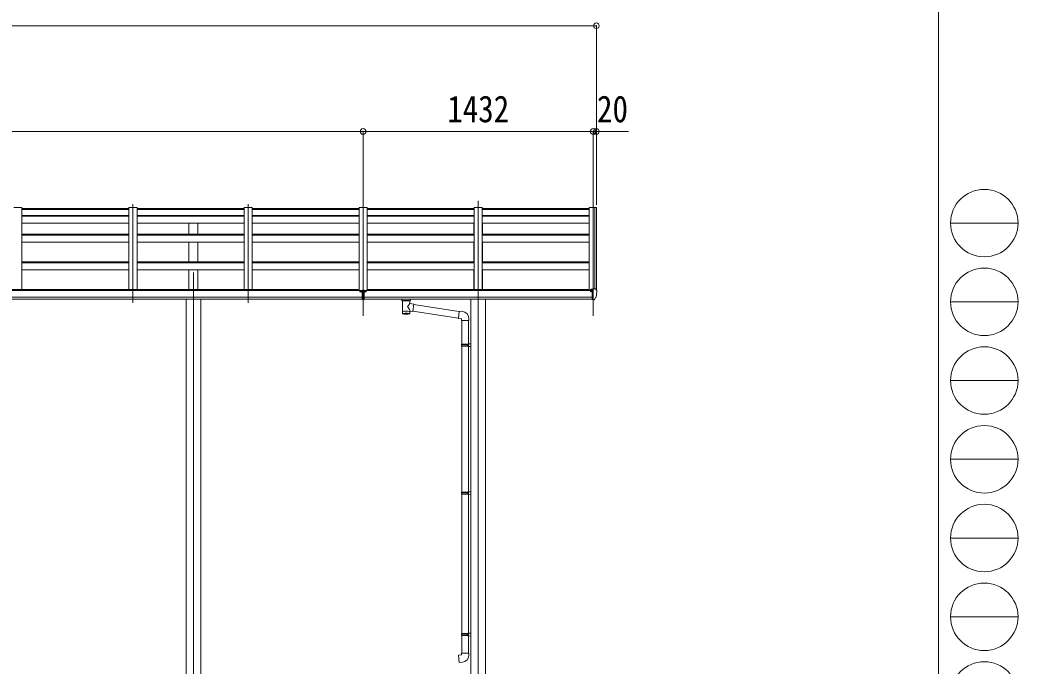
# Model space of a CAD drawing. Units: millimetres at full size. Extents: x -9783 to 9892, y -6828 to 6752.
# Drawn here: x 3680 to 9892, y -4020 to 1 of the extents above; entities that cross this region are included whole.
import ezdxf
from ezdxf.enums import TextEntityAlignment as Align

# ---------------------------------------------------------------- set-up
doc = ezdxf.new("R2010")
doc.units = ezdxf.units.MM
doc.header["$LTSCALE"] = 35
doc.header["$PDMODE"] = 32
doc.header["$PDSIZE"] = 35
for name, color, linetype, lineweight in [('0-1_本体', 4, 'Continuous', 9), ('0-2_部品', 7, 'Continuous', 9), ('0-8_PARTS2', 7, 'Continuous', 9), ('0-A_寸法', 6, 'Continuous', 9), ('F-0_240', 7, 'Continuous', 9)]:
    doc.layers.add(name, color=color, linetype=linetype, lineweight=lineweight)
doc.styles.add('ＭＳ ゴシック', font='')
doc.styles.get('ＭＳ ゴシック').set_extended_font_data('MS Gothic')

msp = doc.modelspace()

# ---------------------------------------------------------------- linework, layer by layer
at = {"layer": '0-1_本体'}
for p, q in [((3692.69, -1165.72), (3642.69, -1165.72)), ((3692.69, -1165.72), (3692.69, -1672.34)), ((4358.69, -1171.8), (3692.69, -1171.8)), ((3692.69, -1178.72), (4358.69, -1178.72)), ((4358.69, -1165.72), (4358.69, -1672.34)), ((4408.69, -1165.72), (4358.69, -1165.72)), ((4408.69, -1165.72), (4408.69, -1672.34)), ((5074.69, -1171.8), (4408.69, -1171.8)), ((4408.69, -1178.72), (5074.69, -1178.72)), ((5074.69, -1165.72), (5074.69, -1672.34)), ((5124.69, -1165.72), (5074.69, -1165.72)), ((5124.69, -1165.72), (5124.69, -1672.34)), ((5790.69, -1171.8), (5124.69, -1171.8)), ((5124.69, -1178.72), (5790.69, -1178.72)), ((5790.69, -1165.72), (5790.69, -1682.74)), ((5840.69, -1165.72), (5790.69, -1165.72)), ((5840.69, -1165.72), (5840.69, -1682.74)), ((6506.69, -1171.8), (5840.69, -1171.8)), ((5840.69, -1178.72), (6506.69, -1178.72)), ((6506.69, -1165.72), (6506.69, -1676.04)), ((6556.69, -1165.72), (6506.69, -1165.72)), ((6556.69, -1165.72), (6556.69, -1676.04)), ((7222.69, -1171.8), (6556.69, -1171.8)), ((6556.69, -1178.72), (7222.69, -1178.72)), ((7222.69, -1165.72), (7222.69, -1682.74)), ((7258.61, -1165.92), (7257.99, -1167.54)), ((7258.69, -1165.8), (7258.69, -1672.56)), ((7266.74, -1166.14), (7258.91, -1165.73)), ((7267.68, -1167.02), (7267.7, -1679.11)), ((3692.69, -1216.51), (4358.69, -1216.51)), ((3692.69, -1219.62), (4358.69, -1219.62)), ((4408.69, -1216.51), (5074.69, -1216.51)), ((4408.69, -1219.62), (5074.69, -1219.62)), ((5124.69, -1216.51), (5790.69, -1216.51)), ((5124.69, -1219.62), (5790.69, -1219.62)), ((5840.69, -1216.51), (6506.69, -1216.51)), ((5840.69, -1219.62), (6506.69, -1219.62)), ((6556.69, -1216.51), (7222.69, -1216.51)), ((6556.69, -1219.62), (7222.69, -1219.62)), ((3692.69, -1264.27), (4358.69, -1264.27)), ((4408.69, -1264.27), (5074.69, -1264.27)), ((4732.19, -1331.18), (4732.19, -1264.27)), ((4787.19, -1331.18), (4787.19, -1264.27)), ((5124.69, -1264.27), (5790.69, -1264.27)), ((5840.69, -1264.27), (6506.69, -1264.27)), ((6504.19, -1331.24), (6504.19, -1264.33)), ((6556.69, -1264.27), (7222.69, -1264.27)), ((6559.19, -1331.24), (6559.19, -1264.33)), ((3692.69, -1332.52), (4358.69, -1332.52)), ((3692.69, -1338.71), (4358.69, -1338.71)), ((4408.69, -1332.52), (5074.69, -1332.52)), ((4408.69, -1338.71), (5074.69, -1338.71)), ((5124.69, -1332.52), (5790.69, -1332.52)), ((5124.69, -1338.71), (5790.69, -1338.71)), ((5840.69, -1332.52), (6506.69, -1332.52)), ((5840.69, -1338.71), (6506.69, -1338.71)), ((6556.69, -1332.52), (7222.69, -1332.52)), ((6556.69, -1338.71), (7222.69, -1338.71)), ((3692.69, -1382.53), (4358.69, -1382.53)), ((4408.69, -1382.53), (5074.69, -1382.53)), ((4732.19, -1504.07), (4732.19, -1382.53)), ((4787.19, -1504.07), (4787.19, -1382.53)), ((5124.69, -1382.53), (5790.69, -1382.53)), ((5840.69, -1382.53), (6506.69, -1382.53)), ((6504.19, -1504.13), (6504.19, -1382.59)), ((6556.69, -1382.53), (7222.69, -1382.53)), ((6559.19, -1504.13), (6559.19, -1382.59)), ((3692.69, -1504.07), (4358.69, -1504.07)), ((3692.69, -1511.07), (4358.69, -1511.07)), ((4408.69, -1504.07), (5074.69, -1504.07)), ((4408.69, -1511.07), (5074.69, -1511.07)), ((5124.69, -1504.07), (5790.69, -1504.07)), ((5124.69, -1511.07), (5790.69, -1511.07)), ((5840.69, -1504.07), (6506.69, -1504.07)), ((5840.69, -1511.07), (6506.69, -1511.07)), ((6556.69, -1504.07), (7222.69, -1504.07)), ((6556.69, -1511.07), (7222.69, -1511.07)), ((3692.69, -1554.62), (4358.69, -1554.62)), ((4408.69, -1554.62), (5074.69, -1554.62)), ((4732.19, -1676.04), (4732.19, -1554.62)), ((4787.19, -1676.04), (4787.19, -1554.62)), ((5124.69, -1554.62), (5790.69, -1554.62)), ((5840.69, -1554.62), (6506.69, -1554.62)), ((6504.19, -1676.1), (6504.19, -1554.68)), ((6556.69, -1554.62), (7222.69, -1554.62)), ((6559.19, -1676.1), (6559.19, -1554.68)), ((5785.69, -1676.04), (833.69, -1676.04)), ((5785.69, -1682.74), (5785.69, -1676.04)), ((5845.69, -1682.74), (5845.69, -1676.04)), ((7217.69, -1676.04), (5845.69, -1676.04)), ((7217.69, -1682.74), (7217.69, -1676.04)), ((5809.19, -1682.74), (810.19, -1682.74)), ((810.19, -1723.97), (5809.19, -1723.97)), ((5809.19, -1735.81), (810.19, -1735.74)), ((4714.49, -1735.9), (4714.49, -4591.97)), ((4804.89, -1735.9), (4804.89, -4591.97)), ((7241.19, -1682.74), (5822.19, -1682.74)), ((5822.19, -1723.97), (7241.19, -1723.97)), ((7241.19, -1735.81), (5822.19, -1735.8)), ((6486.49, -1735.96), (6486.49, -4592.03)), ((6576.89, -1735.96), (6576.89, -4592.03))]:
    msp.add_line(p, q, dxfattribs=at)
msp.add_lwpolyline([(7257.99, -1672.56), (7257.99, -1165.72), (7222.69, -1165.72)], dxfattribs=at)
msp.add_circle((7233.72, -1687.48), 3, dxfattribs=at)
for centre, radius, start, end in [((7258.89, -1166.03), 0.301, 87.13321, 158.93673), ((7266.69, -1167.14), 1, 6.67014, 87)]:
    msp.add_arc(centre, radius, start, end, dxfattribs=at)
at = {"layer": '0-2_部品'}
for p, q in [((7235.69, -1677.31), (7235.69, -1675.41)), ((7236.52, -1675), (7246.19, -1674.28)), ((7246.19, -1673.5), (7247.69, -1673.5)), ((7246.19, -1673.5), (7246.19, -1679.67)), ((7247.69, -1741.08), (7247.69, -1672.58)), ((7262.78, -1673.15), (7266.85, -1678.96)), ((5801.22, -1688.08), (5801.22, -1689.73)), ((5801.22, -1688.98), (5802.22, -1688.98)), ((5802.22, -1689.73), (5802.22, -1688.08)), ((5803.22, -1688.83), (5804.22, -1688.83)), ((5809.19, -1680.4), (5809.19, -1739.26)), ((5809.19, -1726.1), (5822.19, -1726.1)), ((5828.16, -1688.83), (5827.16, -1688.83)), ((5829.16, -1688.08), (5829.16, -1689.73)), ((5829.16, -1688.98), (5830.16, -1688.98)), ((5830.16, -1689.73), (5830.16, -1688.08)), ((6056.19, -1742.15), (6056.19, -1736.03)), ((6110.19, -1742.15), (6110.19, -1736.03)), ((7231.19, -1678.43), (7231.19, -1682.76)), ((7246.19, -1677.27), (7232.19, -1677.33)), ((7236.19, -1687.5), (7235.89, -1687.5)), ((7236.72, -1687.5), (7236.19, -1687.5)), ((7241.19, -1682.32), (7247.69, -1681.92)), ((7241.19, -1737.88), (7246.69, -1737.88)), ((7247.19, -1738.88), (7246.69, -1737.88)), ((7247.69, -1738.88), (7247.19, -1738.88)), ((7255.31, -1739.27), (7265.06, -1723.89)), ((7269.69, -1681.95), (7269.69, -1682.58)), ((6060.29, -1746.65), (6060.27, -1826.94)), ((6106.09, -1764.22), (6106.09, -1746.64)), ((6131.31, -1768.13), (6106.09, -1764.21)), ((6131.31, -1768.13), (6124.29, -1813.39)), ((6412.42, -1813.8), (6131, -1770.14)), ((7249.19, -1740.99), (7247.69, -1741.08)), ((7249.19, -1740.99), (7252.9, -1740.76)), ((6106.11, -1826.94), (6106.09, -1810.31)), ((6106.09, -1810.56), (6124.29, -1813.39)), ((6408.75, -1855.73), (6124.56, -1811.65)), ((6433.41, -1813.86), (6412.58, -1812.04)), ((6474.49, -1869.61), (6474.49, -1858.69)), ((6428.49, -1869.61), (6474.49, -1869.61)), ((6430.49, -1869.61), (6430.49, -2016.49)), ((6472.49, -1869.61), (6472.49, -2013.93)), ((6428.49, -2018.49), (6429.49, -2016.49)), ((6428.49, -2018.49), (6472.49, -2018.49)), ((6428.49, -2018.49), (6428.49, -2026.49)), ((6428.49, -2026.49), (6472.49, -2026.49)), ((6428.49, -2026.49), (6429.49, -2028.49)), ((6429.49, -2016.49), (6472.49, -2016.49)), ((6429.49, -2028.49), (6472.49, -2028.49)), ((6430.49, -2028.49), (6430.49, -2938.47)), ((6468.01, -2018.49), (6467.58, -2016.49)), ((6470.49, -2013.99), (6486.49, -2013.52)), ((6470.49, -2015.99), (6470.49, -2013.99)), ((6470.49, -2015.99), (6472.49, -2015.99)), ((6470.49, -2030.99), (6470.49, -2028.99)), ((6470.49, -2030.99), (6486.49, -2031.46)), ((6472.49, -2031.05), (6472.49, -2935.91)), ((6486.49, -2013.52), (6486.49, -2031.46)), ((6428.49, -2940.47), (6429.49, -2938.47)), ((6428.49, -2940.47), (6472.49, -2940.47)), ((6428.49, -2940.47), (6428.49, -2948.47)), ((6428.49, -2948.47), (6472.49, -2948.47)), ((6428.49, -2948.47), (6429.49, -2950.47)), ((6429.49, -2938.47), (6472.49, -2938.47)), ((6429.49, -2950.47), (6472.49, -2950.47)), ((6430.49, -2950.47), (6430.49, -3817.84)), ((6468.01, -2940.47), (6467.58, -2938.47)), ((6470.49, -2935.97), (6486.49, -2935.5)), ((6470.49, -2937.97), (6470.49, -2935.97)), ((6470.49, -2937.97), (6472.49, -2937.97)), ((6470.49, -2952.97), (6470.49, -2950.97)), ((6470.49, -2952.97), (6486.49, -2953.44)), ((6472.49, -2953.03), (6472.49, -3815.28)), ((6486.49, -2935.5), (6486.49, -2953.44)), ((6428.49, -3819.84), (6429.49, -3817.84)), ((6428.49, -3819.84), (6472.49, -3819.84)), ((6428.49, -3819.84), (6428.49, -3827.84)), ((6428.49, -3827.84), (6472.49, -3827.84)), ((6428.49, -3827.84), (6429.49, -3829.84)), ((6429.49, -3817.84), (6472.49, -3817.84)), ((6429.49, -3829.84), (6472.49, -3829.84)), ((6430.49, -3829.84), (6430.49, -3939.84)), ((6468.01, -3819.84), (6467.58, -3817.84)), ((6470.49, -3815.34), (6486.49, -3814.87)), ((6470.49, -3817.34), (6470.49, -3815.34)), ((6470.49, -3817.34), (6472.49, -3817.34)), ((6470.49, -3832.34), (6470.49, -3830.34)), ((6470.49, -3832.34), (6486.49, -3832.81)), ((6472.49, -3832.4), (6472.49, -3939.84)), ((6486.49, -3814.87), (6486.49, -3832.81)), ((6428.49, -3939.84), (6474.49, -3939.84)), ((6428.49, -3949.84), (6428.49, -3939.84)), ((6474.49, -3939.84), (6474.49, -3950.76))]:
    msp.add_line(p, q, dxfattribs=at)
for points in [[(7236.52, -1675), (7236.35, -1675.02), (7236.19, -1675.05), (7236.05, -1675.09), (7235.92, -1675.14), (7235.82, -1675.2), (7235.75, -1675.27), (7235.71, -1675.34), (7235.69, -1675.41)], [(7247.69, -1672.58), (7259.69, -1672.58), (7262.02, -1672.73)], [(5800.22, -1687.93), (5799.22, -1687.93), (5799.22, -1688.83), (5800.22, -1688.83)], [(5802.22, -1687.03), (5802.22, -1686.13), (5801.22, -1686.13), (5801.22, -1687.03)], [(5801.22, -1689.73), (5801.22, -1690.63), (5802.22, -1690.63), (5802.22, -1689.73)], [(5804.22, -1688.83), (5804.22, -1687.93), (5803.22, -1687.93)], [(5809.19, -1680.4), (5822.19, -1680.4), (5822.19, -1739.26), (5809.19, -1739.26)], [(5827.16, -1688.83), (5827.16, -1687.93), (5828.16, -1687.93)], [(5829.16, -1687.03), (5829.16, -1686.13), (5830.16, -1686.13), (5830.16, -1687.03)], [(5830.16, -1689.73), (5830.16, -1690.63), (5829.16, -1690.63), (5829.16, -1689.73)], [(5831.16, -1687.93), (5832.16, -1687.93), (5832.16, -1688.83), (5831.16, -1688.83)], [(6056.23, -1742.2), (6056.2, -1741.85), (6056.45, -1740.89), (6056.97, -1740.01), (6057.77, -1739.17), (6058.89, -1738.37), (6060.29, -1737.65)], [(6106.09, -1737.66), (6106.32, -1737.75), (6107.68, -1738.49), (6108.79, -1739.33), (6109.55, -1740.2), (6110.01, -1741.1), (6110.18, -1741.99)], [(7231.19, -1685.88), (7231.19, -1687.5), (7230.72, -1687.5)], [(7235.89, -1686.31), (7235.89, -1687.5), (7231.19, -1687.5)], [(7241.19, -1737.88), (7241.19, -1679.67), (7246.19, -1679.67)], [(7247.69, -1727.19), (7244.53, -1726.79), (7241.19, -1726.36)], [(6056.23, -1742.09), (6056.2, -1742.45), (6056.45, -1743.4), (6056.97, -1744.29), (6057.77, -1745.13), (6058.89, -1745.92), (6060.29, -1746.65)], [(6106.09, -1746.64), (6106.32, -1746.54), (6107.68, -1745.81), (6108.79, -1744.96), (6109.55, -1744.09), (6110.01, -1743.19), (6110.18, -1742.31)], [(6412.58, -1812.04), (6408.57, -1857.86), (6428.49, -1859.61), (6428.49, -1869.61)], [(6468.01, -2018.49), (6468.01, -2026.49), (6467.58, -2028.49)], [(6470.49, -2028.99), (6472.49, -2028.99), (6472.49, -2015.99)], [(6468.01, -2940.47), (6468.01, -2948.47), (6467.58, -2950.47)], [(6470.49, -2950.97), (6472.49, -2950.97), (6472.49, -2937.97)], [(6468.01, -3819.84), (6468.01, -3827.84), (6467.58, -3829.84)], [(6470.49, -3830.34), (6472.49, -3830.34), (6472.49, -3817.34)], [(6433.41, -3995.59), (6412.58, -3997.41), (6408.57, -3951.58), (6428.49, -3949.84)]]:
    msp.add_lwpolyline(points, dxfattribs=at)
for centre, radius, start, end in [((7261.96, -1673.72), 1, 35, 86.5), ((6073.26, -1787.36), 51.38, 92.46126, 104.61963), ((6093.14, -1787.36), 51.38, 75.38037, 87.53874), ((7233.69, -1687.5), 2.5, 28.35764, 180), ((7233.69, -1687.5), 2.5, 0, 28.35764), ((7262.46, -1722.39), 3, 330, 348.16652), ((7077.2, -1682.58), 192.49, 347.8767, 359.9992), ((7266.69, -1681.95), 3, 0, 87), ((7252.72, -1737.77), 3, 273.5, 330), ((6429.49, -1858.69), 45, 0, 85), ((6429.49, -3950.76), 45, 275, 0)]:
    msp.add_arc(centre, radius, start, end, dxfattribs=at)
for centre, major_axis in [((5801.72, -1688.08), (5.9, 0)), ((5829.66, -1688.08), (-5.9, 0))]:
    msp.add_ellipse(centre, major_axis=major_axis, ratio=0.9, dxfattribs=at)
for centre, major_axis, ratio, start_param, end_param in [((5801.72, -1688.38), (5.9, 0), 0.9, 6.2831853, 9.424778), ((5800.22, -1687.03), (-1, 0), 0.9, 1.5707963, 3.1415927), ((5800.22, -1689.73), (1, 0), 0.9, 6.2831853, 7.8539816), ((5800.22, -1688.08), (1, 0), 0.9, 6.2831853, 6.9023328), ((5803.22, -1687.03), (1, 0), 0.9, 3.1415927, 4.712389), ((5803.22, -1688.08), (-1, 0), 0.9, 5.6640378, 6.2831853), ((5803.22, -1689.73), (-1, 0), 0.9, 4.712389, 6.2831853), ((5829.66, -1688.38), (-5.9, 0), 0.9, 3.1415927, 6.2831853), ((5828.16, -1687.03), (-1, 0), 0.9, 1.5707963, 3.1415927), ((5828.16, -1689.73), (1, 0), 0.9, 6.2831853, 7.8539816), ((5828.16, -1688.08), (1, 0), 0.9, 6.2831853, 6.9023328), ((5831.16, -1687.03), (1, 0), 0.9, 3.1415927, 4.712389), ((5831.16, -1688.08), (-1, 0), 0.9, 5.6640378, 6.2831853), ((5831.16, -1689.73), (-1, 0), 0.9, 4.712389, 6.2831853), ((7232.19, -1678.43), (0.02, 1.1), 0.906239, 0.0206394, 1.5914357), ((6083.19, -1747.84), (-22.91, -0.42), 0.072511, 4.711586, 6.2823824), ((6083.21, -1746.21), (-22.91, -0.42), 0.072511, 4.711586, 6.2823824), ((6083.16, -1746.22), (22.92, -0.42), 0.07247, 0.0008089, 1.5716053), ((6083.16, -1747.84), (22.92, -0.42), 0.07247, 0.0008089, 1.5716053), ((6083.19, -1783.77), (-22.81, 26.62), 0.234429, 3.1563334, 4.5976381), ((6085.74, -1786.42), (20.32, 22.25), 0.045535, 4.9756507, 6.2441899), ((6094.19, -1742.15), (16, 0), 0.361356, 0, 0.0194874), ((6094.19, -1742.15), (16, 0), 0.361356, 6.2636979, 6.2831853), ((6083.19, -1826.94), (22.92, 0), 0.101955, 6.2829723, 9.4248207), ((6083.19, -1826.94), (22.92, 0), 0.101955, 3.1415499, 6.2833984), ((6083.19, -1814.5), (22.91, 0), 0.122865, 6.2831853, 9.424778)]:
    msp.add_ellipse(centre, major_axis=major_axis, ratio=ratio, start_param=start_param, end_param=end_param, dxfattribs=at)
at = {"layer": '0-8_PARTS2', "color": 2}
for p, q in [((4383.69, -1144.98), (4383.69, -1759.16)), ((5099.69, -1144.98), (5099.69, -1759.16)), ((5815.69, -1839.69), (5815.69, -1124.42)), ((6531.69, -1124.42), (6531.69, -4692.03)), ((7247.69, -1839.69), (7247.69, -1124.42)), ((4759.69, -1570.35), (4759.69, -4645.58))]:
    msp.add_line(p, q, dxfattribs=at)
at = {"layer": '0-A_寸法'}
for p, q in [((783.7, -34.85), (7267.68, -34.85)), ((7267.68, -34.85), (7267.68, -692.94)), ((803.7, -692.94), (5815.69, -692.94)), ((5815.69, -692.94), (5815.69, -1148.51)), ((5815.69, -692.94), (7247.69, -692.94)), ((7247.69, -692.94), (7247.69, -1148.51)), ((7247.69, -692.94), (7267.68, -692.94)), ((7267.68, -692.94), (7267.68, -1148.51)), ((7267.68, -692.94), (7467.68, -692.94))]:
    msp.add_line(p, q, dxfattribs=at)
for p in [(7267.68, -34.85), (5815.69, -692.94), (7247.69, -692.94), (7267.68, -692.94)]:
    msp.add_point(p, dxfattribs=at)
at = {"layer": 'F-0_240', "color": 5}
msp.add_line((9396.97, 6751.9), (9396.97, -6828.1), dxfattribs=at)
at = {"layer": 'F-0_240', "color": 4}
for p, q in [((9471.77, -1263.1), (9891.77, -1263.1)), ((9471.77, -1753.1), (9891.77, -1753.1)), ((9471.77, -2243.1), (9891.77, -2243.1)), ((9471.77, -2733.1), (9891.77, -2733.1)), ((9471.77, -3223.1), (9891.77, -3223.1)), ((9471.77, -3713.1), (9891.77, -3713.1))]:
    msp.add_line(p, q, dxfattribs=at)
for centre in [(9681.77, -1263.1), (9681.77, -1753.1), (9681.77, -2243.1), (9681.77, -2733.1), (9681.77, -3223.1), (9681.77, -3713.1), (9681.77, -4203.1)]:
    msp.add_circle(centre, 210, dxfattribs=at)

# ---------------------------------------------------------------- texts
at = {"layer": '0-A_寸法', "color": 7, "style": 'ＭＳ ゴシック', "width": 0.85}
for s, p in [('1432', (6339.19, -685.94)), ('20', (7271.43, -685.94))]:
    msp.add_text(s, height=166.8, dxfattribs=at).set_placement(p, align=Align.BOTTOM_LEFT)

doc.saveas('drawing.dxf')
